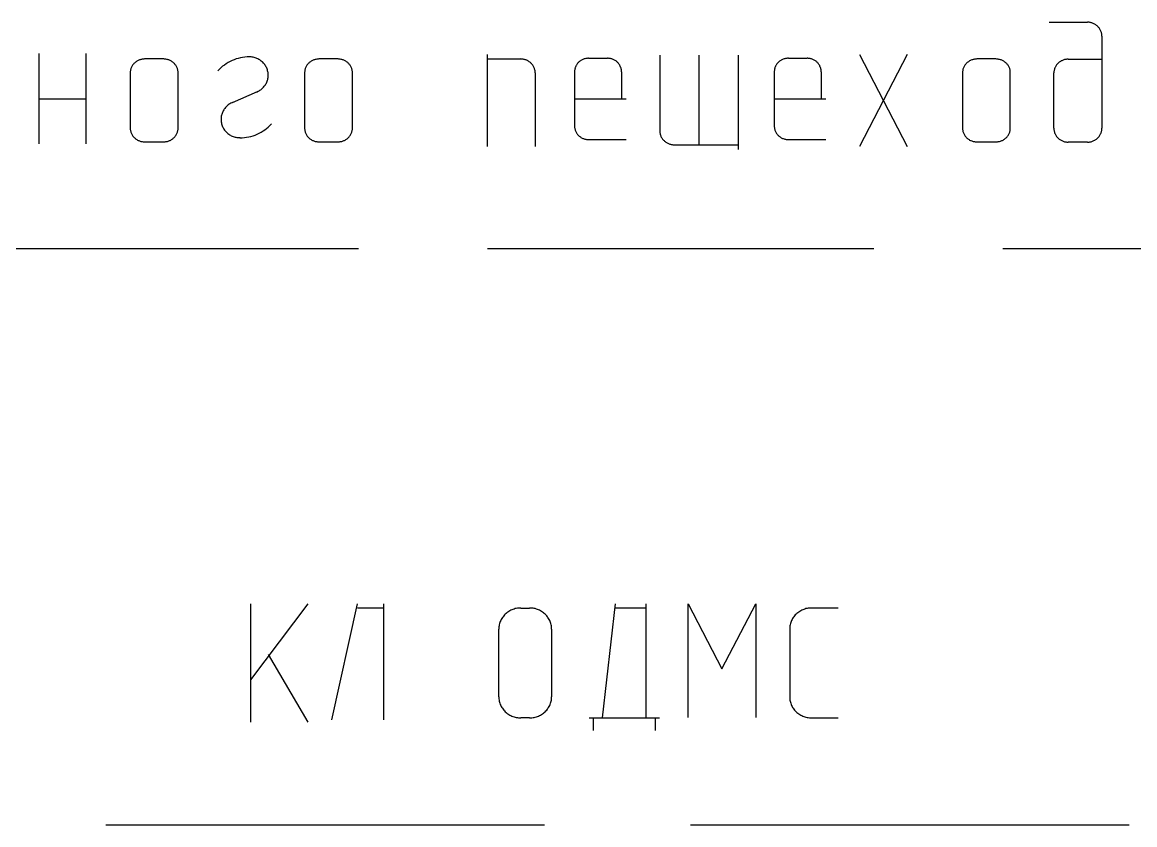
# Model space of a CAD drawing. Extents: x -2918 to -212, y 225 to 5715.
# Drawn here: x -374.54 to -362.2, y 937.37 to 946.27 of the extents above; entities that cross this region are included whole.
import ezdxf

# ---------------------------------------------------------------- set-up
doc = ezdxf.new("R2010")
doc.units = 0
doc.layers.get('0').update_dxf_attribs({"linetype": 'CONTINUOUS'})

# ---------------------------------------------------------------- blocks, each defined once
blk = doc.blocks.new('УСЛ__ОБОЗНАЧЕНИЯ_ГЕО_2')
at = {"color": 18, "linetype": 'CONTINUOUS'}
for p, q in [((112.372, -85.792), (112.798, -85.792)), ((112.957, -85.945), (112.957, -86.968)), ((101.166, -86.14), (101.166, -87.139)), ((101.686, -86.14), (101.686, -87.139)), ((102.552, -86.199), (102.339, -86.199)), ((104.485, -86.199), (104.273, -86.199)), ((106.141, -86.149), (106.141, -87.169)), ((106.141, -86.199), (106.512, -86.199)), ((107.265, -86.191), (107.473, -86.191)), ((108.053, -86.158), (108.053, -86.995)), ((108.488, -86.158), (108.488, -87.151)), ((108.923, -86.158), (108.923, -87.203)), ((109.48, -86.191), (109.689, -86.191)), ((110.799, -86.149), (110.268, -87.169)), ((110.268, -86.149), (110.799, -87.169)), ((111.783, -86.199), (111.571, -86.199)), ((112.585, -86.201), (112.957, -86.201)), ((102.18, -86.353), (102.18, -86.965)), ((102.711, -86.965), (102.711, -86.353)), ((104.114, -86.353), (104.114, -86.965)), ((104.644, -86.965), (104.644, -86.353)), ((106.672, -86.353), (106.672, -87.169)), ((107.108, -86.342), (107.108, -86.943)), ((107.63, -86.342), (107.63, -86.642)), ((109.324, -86.342), (109.324, -86.943)), ((109.845, -86.342), (109.845, -86.642)), ((111.412, -86.353), (111.412, -86.965)), ((111.942, -86.965), (111.942, -86.353)), ((112.425, -86.968), (112.425, -86.354)), ((103.588, -86.562), (103.31, -86.685)), ((101.166, -86.64), (101.686, -86.64)), ((107.108, -86.642), (107.682, -86.642)), ((109.324, -86.642), (109.897, -86.642)), ((102.339, -87.118), (102.552, -87.118)), ((104.273, -87.118), (104.485, -87.118)), ((107.265, -87.093), (107.682, -87.093)), ((109.48, -87.093), (109.897, -87.093)), ((111.571, -87.118), (111.783, -87.118)), ((112.798, -87.122), (112.585, -87.122)), ((108.216, -87.151), (108.923, -87.151)), ((100.426, -88.303), (104.713, -88.303)), ((106.142, -88.303), (110.429, -88.303)), ((111.858, -88.303), (116.146, -88.303)), ((103.515, -92.244), (103.515, -93.557)), ((104.15, -92.244), (103.515, -93.088)), ((104.415, -93.53), (104.701, -92.244)), ((104.701, -92.29), (104.988, -92.29)), ((104.988, -92.244), (104.988, -93.53)), ((106.437, -92.302), (106.425, -92.306)), ((106.449, -92.298), (106.437, -92.302)), ((106.462, -92.296), (106.449, -92.298)), ((106.474, -92.293), (106.462, -92.296)), ((106.487, -92.292), (106.474, -92.293)), ((106.5, -92.291), (106.487, -92.292)), ((106.512, -92.291), (106.5, -92.291)), ((106.512, -92.291), (106.61, -92.291)), ((106.623, -92.291), (106.61, -92.291)), ((106.635, -92.292), (106.623, -92.291)), ((106.648, -92.293), (106.635, -92.292)), ((106.661, -92.296), (106.648, -92.293)), ((106.673, -92.298), (106.661, -92.296)), ((106.685, -92.302), (106.673, -92.298)), ((106.697, -92.306), (106.685, -92.302)), ((107.417, -93.51), (107.563, -92.244)), ((107.904, -92.291), (107.563, -92.291)), ((107.904, -93.51), (107.904, -92.244)), ((108.37, -93.504), (108.37, -92.244)), ((108.37, -92.244), (108.744, -92.964)), ((108.744, -92.964), (109.118, -92.244)), ((109.118, -92.244), (109.118, -93.504)), ((109.663, -92.302), (109.651, -92.306)), ((109.675, -92.298), (109.663, -92.302)), ((109.688, -92.296), (109.675, -92.298)), ((109.701, -92.293), (109.688, -92.296)), ((109.713, -92.292), (109.701, -92.293)), ((109.726, -92.291), (109.713, -92.292)), ((109.739, -92.291), (109.726, -92.291)), ((110.031, -92.291), (109.739, -92.291)), ((106.295, -92.419), (106.29, -92.43)), ((106.301, -92.408), (106.295, -92.419)), ((106.308, -92.397), (106.301, -92.408)), ((106.315, -92.387), (106.308, -92.397)), ((106.323, -92.377), (106.315, -92.387)), ((106.331, -92.368), (106.323, -92.377)), ((106.34, -92.359), (106.331, -92.368)), ((106.349, -92.351), (106.34, -92.359)), ((106.359, -92.343), (106.349, -92.351)), ((106.369, -92.335), (106.359, -92.343)), ((106.38, -92.328), (106.369, -92.335)), ((106.39, -92.322), (106.38, -92.328)), ((106.402, -92.316), (106.39, -92.322)), ((106.413, -92.311), (106.402, -92.316)), ((106.425, -92.306), (106.413, -92.311)), ((106.709, -92.311), (106.697, -92.306)), ((106.721, -92.316), (106.709, -92.311)), ((106.732, -92.322), (106.721, -92.316)), ((106.743, -92.328), (106.732, -92.322)), ((106.753, -92.335), (106.743, -92.328)), ((106.763, -92.343), (106.753, -92.335)), ((106.773, -92.351), (106.763, -92.343)), ((106.782, -92.359), (106.773, -92.351)), ((106.791, -92.368), (106.782, -92.359)), ((106.8, -92.377), (106.791, -92.368)), ((106.807, -92.387), (106.8, -92.377)), ((106.814, -92.397), (106.807, -92.387)), ((106.821, -92.408), (106.814, -92.397)), ((106.827, -92.419), (106.821, -92.408)), ((106.833, -92.43), (106.827, -92.419)), ((109.521, -92.419), (109.516, -92.43)), ((109.527, -92.408), (109.521, -92.419)), ((109.534, -92.397), (109.527, -92.408)), ((109.541, -92.387), (109.534, -92.397)), ((109.549, -92.377), (109.541, -92.387)), ((109.557, -92.368), (109.549, -92.377)), ((109.566, -92.359), (109.557, -92.368)), ((109.575, -92.351), (109.566, -92.359)), ((109.585, -92.343), (109.575, -92.351)), ((109.595, -92.335), (109.585, -92.343)), ((109.606, -92.328), (109.595, -92.335)), ((109.617, -92.322), (109.606, -92.328)), ((109.628, -92.316), (109.617, -92.322)), ((109.639, -92.311), (109.628, -92.316)), ((109.651, -92.306), (109.639, -92.311)), ((106.269, -92.513), (106.268, -92.525)), ((106.268, -93.276), (106.268, -92.525)), ((106.27, -92.501), (106.269, -92.513)), ((106.272, -92.488), (106.27, -92.501)), ((106.274, -92.476), (106.272, -92.488)), ((106.277, -92.464), (106.274, -92.476)), ((106.28, -92.453), (106.277, -92.464)), ((106.285, -92.441), (106.28, -92.453)), ((106.29, -92.43), (106.285, -92.441)), ((106.838, -92.441), (106.833, -92.43)), ((106.842, -92.453), (106.838, -92.441)), ((106.846, -92.464), (106.842, -92.453)), ((106.848, -92.476), (106.846, -92.464)), ((106.851, -92.488), (106.848, -92.476)), ((106.853, -92.501), (106.851, -92.488)), ((106.854, -92.513), (106.853, -92.501)), ((106.854, -92.525), (106.854, -92.513)), ((106.854, -92.525), (106.854, -93.276)), ((109.496, -92.501), (109.495, -92.513)), ((109.495, -92.513), (109.495, -92.525)), ((109.495, -92.525), (109.495, -93.276)), ((109.498, -92.488), (109.496, -92.501)), ((109.5, -92.476), (109.498, -92.488)), ((109.503, -92.464), (109.5, -92.476)), ((109.507, -92.453), (109.503, -92.464)), ((109.511, -92.441), (109.507, -92.453)), ((109.516, -92.43), (109.511, -92.441)), ((103.711, -92.807), (104.15, -93.557)), ((106.268, -93.276), (106.269, -93.288)), ((106.269, -93.288), (106.27, -93.3)), ((106.853, -93.3), (106.854, -93.288)), ((106.854, -93.288), (106.854, -93.276)), ((109.495, -93.276), (109.495, -93.288)), ((109.495, -93.288), (109.496, -93.3)), ((106.27, -93.3), (106.272, -93.312)), ((106.272, -93.312), (106.274, -93.324)), ((106.274, -93.324), (106.277, -93.336)), ((106.277, -93.336), (106.28, -93.348)), ((106.28, -93.348), (106.285, -93.36)), ((106.285, -93.36), (106.29, -93.371)), ((106.29, -93.371), (106.295, -93.382)), ((106.295, -93.382), (106.301, -93.393)), ((106.301, -93.393), (106.308, -93.403)), ((106.308, -93.403), (106.315, -93.413)), ((106.315, -93.413), (106.323, -93.423)), ((106.8, -93.423), (106.807, -93.413)), ((106.807, -93.413), (106.814, -93.403)), ((106.814, -93.403), (106.821, -93.393)), ((106.821, -93.393), (106.827, -93.382)), ((106.827, -93.382), (106.833, -93.371)), ((106.833, -93.371), (106.838, -93.36)), ((106.838, -93.36), (106.842, -93.348)), ((106.842, -93.348), (106.846, -93.336)), ((106.846, -93.336), (106.848, -93.324)), ((106.848, -93.324), (106.851, -93.312)), ((106.851, -93.312), (106.853, -93.3)), ((109.496, -93.3), (109.498, -93.312)), ((109.498, -93.312), (109.5, -93.324)), ((109.5, -93.324), (109.503, -93.336)), ((109.503, -93.336), (109.507, -93.348)), ((109.507, -93.348), (109.511, -93.36)), ((109.511, -93.36), (109.516, -93.371)), ((109.516, -93.371), (109.521, -93.382)), ((109.521, -93.382), (109.527, -93.393)), ((109.527, -93.393), (109.534, -93.403)), ((109.534, -93.403), (109.541, -93.413)), ((109.541, -93.413), (109.549, -93.423)), ((106.323, -93.423), (106.331, -93.433)), ((106.331, -93.433), (106.34, -93.441)), ((106.34, -93.441), (106.349, -93.45)), ((106.349, -93.45), (106.359, -93.458)), ((106.359, -93.458), (106.369, -93.465)), ((106.369, -93.465), (106.38, -93.472)), ((106.38, -93.472), (106.39, -93.479)), ((106.39, -93.479), (106.402, -93.485)), ((106.402, -93.485), (106.413, -93.49)), ((106.413, -93.49), (106.425, -93.495)), ((106.425, -93.495), (106.437, -93.499)), ((106.437, -93.499), (106.449, -93.502)), ((106.449, -93.502), (106.462, -93.505)), ((106.462, -93.505), (106.474, -93.507)), ((106.474, -93.507), (106.487, -93.509)), ((106.487, -93.509), (106.5, -93.51)), ((106.5, -93.51), (106.512, -93.51)), ((106.61, -93.51), (106.512, -93.51)), ((106.61, -93.51), (106.623, -93.51)), ((106.623, -93.51), (106.635, -93.509)), ((106.635, -93.509), (106.648, -93.507)), ((106.648, -93.507), (106.661, -93.505)), ((106.661, -93.505), (106.673, -93.502)), ((106.673, -93.502), (106.685, -93.499)), ((106.685, -93.499), (106.697, -93.495)), ((106.697, -93.495), (106.709, -93.49)), ((106.709, -93.49), (106.721, -93.485)), ((106.721, -93.485), (106.732, -93.479)), ((106.732, -93.479), (106.743, -93.472)), ((106.743, -93.472), (106.753, -93.465)), ((106.753, -93.465), (106.763, -93.458)), ((106.763, -93.458), (106.773, -93.45)), ((106.773, -93.45), (106.782, -93.441)), ((106.782, -93.441), (106.791, -93.433)), ((106.791, -93.433), (106.8, -93.423)), ((107.27, -93.51), (108.051, -93.51)), ((107.319, -93.651), (107.319, -93.51)), ((108.002, -93.51), (108.002, -93.651)), ((109.549, -93.423), (109.557, -93.433)), ((109.557, -93.433), (109.566, -93.441)), ((109.566, -93.441), (109.575, -93.45)), ((109.575, -93.45), (109.585, -93.458)), ((109.585, -93.458), (109.595, -93.465)), ((109.595, -93.465), (109.606, -93.472)), ((109.606, -93.472), (109.617, -93.479)), ((109.617, -93.479), (109.628, -93.485)), ((109.628, -93.485), (109.639, -93.49)), ((109.639, -93.49), (109.651, -93.495)), ((109.651, -93.495), (109.663, -93.499)), ((109.663, -93.499), (109.675, -93.502)), ((109.675, -93.502), (109.688, -93.505)), ((109.688, -93.505), (109.701, -93.507)), ((109.701, -93.507), (109.713, -93.509)), ((109.713, -93.509), (109.726, -93.51)), ((109.726, -93.51), (109.739, -93.51)), ((109.739, -93.51), (110.031, -93.51)), ((101.911, -94.696), (106.775, -94.696)), ((108.396, -94.696), (113.26, -94.696))]:
    blk.add_line(p, q, dxfattribs=at)
at = {"color": 18, "linetype": 'CONTINUOUS', "flags": 128}
for points in [[(112.957, -85.945), (112.957, -85.937), (112.957, -85.929), (112.956, -85.921), (112.954, -85.913), (112.952, -85.905), (112.95, -85.898), (112.947, -85.89), (112.944, -85.883), (112.94, -85.875), (112.936, -85.868), (112.932, -85.861), (112.927, -85.855), (112.922, -85.848), (112.917, -85.842), (112.911, -85.836), (112.905, -85.831), (112.898, -85.826), (112.892, -85.821), (112.885, -85.816), (112.878, -85.812), (112.87, -85.808), (112.863, -85.805), (112.855, -85.802), (112.847, -85.799), (112.839, -85.797), (112.831, -85.795), (112.823, -85.794), (112.815, -85.792), (112.806, -85.792), (112.798, -85.792)], [(102.339, -86.199), (102.331, -86.2), (102.322, -86.2), (102.314, -86.202), (102.306, -86.203), (102.298, -86.205), (102.29, -86.207), (102.282, -86.21), (102.274, -86.213), (102.267, -86.216), (102.26, -86.22), (102.252, -86.224), (102.246, -86.229), (102.239, -86.234), (102.233, -86.239), (102.227, -86.244), (102.221, -86.25), (102.215, -86.256), (102.21, -86.263), (102.206, -86.269), (102.201, -86.276), (102.197, -86.283), (102.194, -86.29), (102.191, -86.298), (102.188, -86.305), (102.185, -86.313), (102.183, -86.321), (102.182, -86.329), (102.181, -86.337), (102.18, -86.345), (102.18, -86.353)], [(102.711, -86.353), (102.71, -86.345), (102.71, -86.337), (102.709, -86.329), (102.707, -86.321), (102.705, -86.313), (102.703, -86.305), (102.7, -86.298), (102.697, -86.29), (102.693, -86.283), (102.689, -86.276), (102.685, -86.269), (102.68, -86.263), (102.675, -86.256), (102.67, -86.25), (102.664, -86.244), (102.658, -86.239), (102.652, -86.234), (102.645, -86.229), (102.638, -86.224), (102.631, -86.22), (102.624, -86.216), (102.616, -86.213), (102.609, -86.21), (102.601, -86.207), (102.593, -86.205), (102.585, -86.203), (102.576, -86.202), (102.568, -86.2), (102.56, -86.2), (102.552, -86.199)], [(103.501, -86.176), (103.476, -86.177), (103.452, -86.179), (103.427, -86.182), (103.403, -86.187), (103.379, -86.192), (103.355, -86.199), (103.332, -86.208), (103.309, -86.217), (103.287, -86.227), (103.265, -86.239), (103.244, -86.252), (103.224, -86.266), (103.205, -86.28), (103.186, -86.296), (103.169, -86.313), (103.152, -86.331)], [(103.579, -86.566), (103.589, -86.562), (103.599, -86.557), (103.609, -86.552), (103.618, -86.546), (103.627, -86.54), (103.636, -86.533), (103.644, -86.526), (103.652, -86.518), (103.66, -86.51), (103.667, -86.502), (103.673, -86.493), (103.679, -86.484), (103.685, -86.475), (103.69, -86.466), (103.695, -86.456), (103.699, -86.445), (103.702, -86.435), (103.705, -86.425), (103.707, -86.414), (103.709, -86.404), (103.71, -86.393), (103.711, -86.382), (103.711, -86.372), (103.71, -86.361), (103.709, -86.35), (103.707, -86.34), (103.704, -86.329), (103.701, -86.319), (103.698, -86.309), (103.694, -86.299), (103.689, -86.289), (103.684, -86.279), (103.678, -86.27), (103.672, -86.261), (103.665, -86.253), (103.658, -86.244), (103.65, -86.236), (103.642, -86.229), (103.634, -86.222), (103.625, -86.215), (103.616, -86.209), (103.606, -86.204), (103.597, -86.198), (103.586, -86.194), (103.576, -86.19), (103.566, -86.186), (103.555, -86.183), (103.544, -86.18), (103.533, -86.178), (103.522, -86.177), (103.511, -86.176), (103.5, -86.176)], [(104.273, -86.199), (104.265, -86.2), (104.256, -86.2), (104.248, -86.202), (104.24, -86.203), (104.232, -86.205), (104.224, -86.207), (104.216, -86.21), (104.208, -86.213), (104.201, -86.216), (104.193, -86.22), (104.186, -86.224), (104.179, -86.229), (104.173, -86.234), (104.166, -86.239), (104.16, -86.244), (104.155, -86.25), (104.149, -86.256), (104.144, -86.263), (104.139, -86.269), (104.135, -86.276), (104.131, -86.283), (104.128, -86.29), (104.124, -86.298), (104.121, -86.305), (104.119, -86.313), (104.117, -86.321), (104.116, -86.329), (104.115, -86.337), (104.114, -86.345), (104.114, -86.353)], [(104.644, -86.353), (104.644, -86.345), (104.644, -86.337), (104.642, -86.329), (104.641, -86.321), (104.639, -86.313), (104.637, -86.305), (104.634, -86.298), (104.631, -86.29), (104.627, -86.283), (104.623, -86.276), (104.619, -86.269), (104.614, -86.263), (104.609, -86.256), (104.604, -86.25), (104.598, -86.244), (104.592, -86.239), (104.585, -86.234), (104.579, -86.229), (104.572, -86.224), (104.565, -86.22), (104.558, -86.216), (104.55, -86.213), (104.542, -86.21), (104.534, -86.207), (104.526, -86.205), (104.518, -86.203), (104.51, -86.202), (104.502, -86.2), (104.494, -86.2), (104.485, -86.199)], [(106.672, -86.353), (106.671, -86.345), (106.671, -86.337), (106.67, -86.329), (106.668, -86.321), (106.666, -86.313), (106.664, -86.305), (106.661, -86.298), (106.658, -86.29), (106.654, -86.283), (106.65, -86.276), (106.646, -86.269), (106.641, -86.263), (106.636, -86.256), (106.631, -86.25), (106.625, -86.244), (106.619, -86.239), (106.612, -86.234), (106.606, -86.229), (106.599, -86.224), (106.592, -86.22), (106.585, -86.216), (106.577, -86.213), (106.57, -86.21), (106.562, -86.207), (106.554, -86.205), (106.546, -86.203), (106.537, -86.202), (106.529, -86.2), (106.521, -86.2), (106.512, -86.199)], [(107.265, -86.191), (107.257, -86.191), (107.248, -86.192), (107.24, -86.193), (107.232, -86.195), (107.224, -86.196), (107.216, -86.199), (107.209, -86.201), (107.201, -86.204), (107.194, -86.208), (107.187, -86.211), (107.18, -86.216), (107.173, -86.22), (107.167, -86.225), (107.16, -86.23), (107.154, -86.235), (107.149, -86.241), (107.143, -86.247), (107.138, -86.253), (107.134, -86.26), (107.129, -86.266), (107.126, -86.273), (107.122, -86.28), (107.119, -86.288), (107.116, -86.295), (107.114, -86.303), (107.112, -86.31), (107.11, -86.318), (107.109, -86.326), (107.109, -86.334), (107.108, -86.342)], [(107.63, -86.342), (107.629, -86.334), (107.629, -86.326), (107.628, -86.318), (107.626, -86.31), (107.624, -86.303), (107.622, -86.295), (107.619, -86.288), (107.616, -86.28), (107.612, -86.273), (107.609, -86.266), (107.604, -86.26), (107.6, -86.253), (107.595, -86.247), (107.59, -86.241), (107.584, -86.235), (107.578, -86.23), (107.572, -86.225), (107.565, -86.22), (107.558, -86.216), (107.551, -86.211), (107.544, -86.208), (107.537, -86.204), (107.529, -86.201), (107.522, -86.199), (107.514, -86.196), (107.506, -86.195), (107.498, -86.193), (107.49, -86.192), (107.481, -86.191), (107.473, -86.191)], [(109.48, -86.191), (109.472, -86.191), (109.464, -86.192), (109.456, -86.193), (109.448, -86.195), (109.44, -86.196), (109.432, -86.199), (109.424, -86.201), (109.417, -86.204), (109.409, -86.208), (109.402, -86.211), (109.395, -86.216), (109.388, -86.22), (109.382, -86.225), (109.375, -86.23), (109.37, -86.235), (109.364, -86.241), (109.359, -86.247), (109.354, -86.253), (109.349, -86.26), (109.345, -86.266), (109.341, -86.273), (109.337, -86.28), (109.334, -86.288), (109.331, -86.295), (109.329, -86.303), (109.327, -86.31), (109.326, -86.318), (109.325, -86.326), (109.324, -86.334), (109.324, -86.342)], [(109.845, -86.342), (109.845, -86.334), (109.844, -86.326), (109.843, -86.318), (109.841, -86.31), (109.839, -86.303), (109.837, -86.295), (109.834, -86.288), (109.831, -86.28), (109.828, -86.273), (109.824, -86.266), (109.82, -86.26), (109.815, -86.253), (109.81, -86.247), (109.805, -86.241), (109.799, -86.235), (109.793, -86.23), (109.787, -86.225), (109.78, -86.22), (109.774, -86.216), (109.767, -86.211), (109.76, -86.208), (109.752, -86.204), (109.745, -86.201), (109.737, -86.199), (109.729, -86.196), (109.721, -86.195), (109.713, -86.193), (109.705, -86.192), (109.697, -86.191), (109.689, -86.191)], [(111.571, -86.199), (111.563, -86.2), (111.554, -86.2), (111.546, -86.202), (111.538, -86.203), (111.53, -86.205), (111.522, -86.207), (111.514, -86.21), (111.506, -86.213), (111.499, -86.216), (111.491, -86.22), (111.484, -86.224), (111.477, -86.229), (111.471, -86.234), (111.464, -86.239), (111.458, -86.244), (111.453, -86.25), (111.447, -86.256), (111.442, -86.263), (111.437, -86.269), (111.433, -86.276), (111.429, -86.283), (111.426, -86.29), (111.422, -86.298), (111.419, -86.305), (111.417, -86.313), (111.415, -86.321), (111.414, -86.329), (111.413, -86.337), (111.412, -86.345), (111.412, -86.353)], [(111.942, -86.353), (111.942, -86.345), (111.942, -86.337), (111.941, -86.329), (111.939, -86.321), (111.937, -86.313), (111.935, -86.305), (111.932, -86.298), (111.929, -86.29), (111.925, -86.283), (111.921, -86.276), (111.917, -86.269), (111.912, -86.263), (111.907, -86.256), (111.902, -86.25), (111.896, -86.244), (111.89, -86.239), (111.883, -86.234), (111.877, -86.229), (111.87, -86.224), (111.863, -86.22), (111.856, -86.216), (111.848, -86.213), (111.84, -86.21), (111.832, -86.207), (111.824, -86.205), (111.816, -86.203), (111.808, -86.202), (111.8, -86.2), (111.792, -86.2), (111.783, -86.199)], [(112.585, -86.201), (112.577, -86.201), (112.568, -86.202), (112.56, -86.203), (112.552, -86.204), (112.544, -86.206), (112.536, -86.208), (112.528, -86.211), (112.52, -86.214), (112.512, -86.218), (112.505, -86.221), (112.498, -86.226), (112.491, -86.23), (112.485, -86.235), (112.478, -86.24), (112.472, -86.246), (112.466, -86.252), (112.461, -86.258), (112.456, -86.264), (112.451, -86.271), (112.447, -86.278), (112.443, -86.285), (112.439, -86.292), (112.436, -86.299), (112.433, -86.307), (112.431, -86.315), (112.429, -86.322), (112.427, -86.33), (112.426, -86.338), (112.426, -86.346), (112.425, -86.354)], [(103.326, -86.678), (103.316, -86.682), (103.306, -86.686), (103.296, -86.691), (103.286, -86.697), (103.277, -86.702), (103.268, -86.709), (103.26, -86.716), (103.251, -86.723), (103.243, -86.73), (103.236, -86.739), (103.229, -86.747), (103.223, -86.755), (103.217, -86.765), (103.211, -86.774), (103.206, -86.784), (103.202, -86.793), (103.198, -86.803), (103.195, -86.814), (103.192, -86.824), (103.19, -86.834), (103.188, -86.845), (103.187, -86.856), (103.187, -86.867), (103.187, -86.877), (103.187, -86.888), (103.189, -86.898), (103.191, -86.909), (103.193, -86.919), (103.196, -86.93), (103.2, -86.94), (103.204, -86.95), (103.209, -86.96), (103.214, -86.969), (103.22, -86.978), (103.226, -86.987), (103.233, -86.996), (103.24, -87.004), (103.247, -87.012), (103.255, -87.019), (103.264, -87.026), (103.273, -87.033), (103.282, -87.039), (103.291, -87.045), (103.301, -87.05), (103.311, -87.054), (103.321, -87.058), (103.332, -87.062), (103.343, -87.065), (103.353, -87.068), (103.364, -87.07), (103.375, -87.071), (103.387, -87.072), (103.398, -87.072)], [(102.18, -86.965), (102.18, -86.973), (102.181, -86.981), (102.182, -86.989), (102.183, -86.997), (102.185, -87.005), (102.188, -87.012), (102.191, -87.02), (102.194, -87.027), (102.197, -87.035), (102.201, -87.042), (102.206, -87.048), (102.21, -87.055), (102.215, -87.061), (102.221, -87.068), (102.227, -87.073), (102.233, -87.079), (102.239, -87.084), (102.246, -87.089), (102.252, -87.093), (102.26, -87.098), (102.267, -87.102), (102.274, -87.105), (102.282, -87.108), (102.29, -87.111), (102.298, -87.113), (102.306, -87.115), (102.314, -87.116), (102.322, -87.117), (102.331, -87.118), (102.339, -87.118)], [(102.552, -87.118), (102.56, -87.118), (102.568, -87.117), (102.576, -87.116), (102.585, -87.115), (102.593, -87.113), (102.601, -87.111), (102.609, -87.108), (102.616, -87.105), (102.624, -87.102), (102.631, -87.098), (102.638, -87.093), (102.645, -87.089), (102.652, -87.084), (102.658, -87.079), (102.664, -87.073), (102.67, -87.068), (102.675, -87.061), (102.68, -87.055), (102.685, -87.048), (102.689, -87.042), (102.693, -87.035), (102.697, -87.027), (102.7, -87.02), (102.703, -87.012), (102.705, -87.005), (102.707, -86.997), (102.709, -86.989), (102.71, -86.981), (102.71, -86.973), (102.711, -86.965)], [(103.397, -87.074), (103.422, -87.073), (103.446, -87.071), (103.471, -87.068), (103.495, -87.064), (103.519, -87.058), (103.543, -87.051), (103.566, -87.043), (103.589, -87.033), (103.611, -87.023), (103.632, -87.011), (103.653, -86.998), (103.673, -86.985), (103.693, -86.97), (103.711, -86.954), (103.729, -86.937), (103.746, -86.92)], [(104.114, -86.965), (104.114, -86.973), (104.115, -86.981), (104.116, -86.989), (104.117, -86.997), (104.119, -87.005), (104.121, -87.012), (104.124, -87.02), (104.128, -87.027), (104.131, -87.035), (104.135, -87.042), (104.139, -87.048), (104.144, -87.055), (104.149, -87.061), (104.155, -87.068), (104.16, -87.073), (104.166, -87.079), (104.173, -87.084), (104.179, -87.089), (104.186, -87.093), (104.193, -87.098), (104.201, -87.102), (104.208, -87.105), (104.216, -87.108), (104.224, -87.111), (104.232, -87.113), (104.24, -87.115), (104.248, -87.116), (104.256, -87.117), (104.265, -87.118), (104.273, -87.118)], [(104.485, -87.118), (104.494, -87.118), (104.502, -87.117), (104.51, -87.116), (104.518, -87.115), (104.526, -87.113), (104.534, -87.111), (104.542, -87.108), (104.55, -87.105), (104.558, -87.102), (104.565, -87.098), (104.572, -87.093), (104.579, -87.089), (104.585, -87.084), (104.592, -87.079), (104.598, -87.073), (104.604, -87.068), (104.609, -87.061), (104.614, -87.055), (104.619, -87.048), (104.623, -87.042), (104.627, -87.035), (104.631, -87.027), (104.634, -87.02), (104.637, -87.012), (104.639, -87.005), (104.641, -86.997), (104.642, -86.989), (104.644, -86.981), (104.644, -86.973), (104.644, -86.965)], [(107.108, -86.943), (107.109, -86.951), (107.109, -86.959), (107.11, -86.966), (107.112, -86.974), (107.114, -86.982), (107.116, -86.989), (107.119, -86.997), (107.122, -87.004), (107.126, -87.011), (107.129, -87.018), (107.134, -87.025), (107.138, -87.031), (107.143, -87.037), (107.149, -87.043), (107.154, -87.049), (107.16, -87.054), (107.167, -87.06), (107.173, -87.064), (107.18, -87.069), (107.187, -87.073), (107.194, -87.077), (107.201, -87.08), (107.209, -87.083), (107.216, -87.086), (107.224, -87.088), (107.232, -87.09), (107.24, -87.091), (107.248, -87.092), (107.257, -87.093), (107.265, -87.093)], [(108.053, -86.995), (108.053, -87.003), (108.054, -87.011), (108.055, -87.019), (108.057, -87.027), (108.059, -87.035), (108.061, -87.043), (108.064, -87.051), (108.067, -87.058), (108.071, -87.066), (108.075, -87.073), (108.08, -87.08), (108.084, -87.087), (108.089, -87.093), (108.095, -87.099), (108.101, -87.105), (108.107, -87.111), (108.114, -87.116), (108.12, -87.121), (108.127, -87.126), (108.135, -87.13), (108.142, -87.134), (108.15, -87.138), (108.158, -87.141), (108.166, -87.144), (108.174, -87.146), (108.182, -87.148), (108.191, -87.149), (108.199, -87.15), (108.208, -87.151), (108.216, -87.151)], [(109.324, -86.943), (109.324, -86.951), (109.325, -86.959), (109.326, -86.966), (109.327, -86.974), (109.329, -86.982), (109.331, -86.989), (109.334, -86.997), (109.337, -87.004), (109.341, -87.011), (109.345, -87.018), (109.349, -87.025), (109.354, -87.031), (109.359, -87.037), (109.364, -87.043), (109.37, -87.049), (109.375, -87.054), (109.382, -87.06), (109.388, -87.064), (109.395, -87.069), (109.402, -87.073), (109.409, -87.077), (109.417, -87.08), (109.424, -87.083), (109.432, -87.086), (109.44, -87.088), (109.448, -87.09), (109.456, -87.091), (109.464, -87.092), (109.472, -87.093), (109.48, -87.093)], [(111.412, -86.965), (111.412, -86.973), (111.413, -86.981), (111.414, -86.989), (111.415, -86.997), (111.417, -87.005), (111.419, -87.012), (111.422, -87.02), (111.426, -87.027), (111.429, -87.035), (111.433, -87.042), (111.437, -87.048), (111.442, -87.055), (111.447, -87.061), (111.453, -87.068), (111.458, -87.073), (111.464, -87.079), (111.471, -87.084), (111.477, -87.089), (111.484, -87.093), (111.491, -87.098), (111.499, -87.102), (111.506, -87.105), (111.514, -87.108), (111.522, -87.111), (111.53, -87.113), (111.538, -87.115), (111.546, -87.116), (111.554, -87.117), (111.563, -87.118), (111.571, -87.118)], [(111.783, -87.118), (111.792, -87.118), (111.8, -87.117), (111.808, -87.116), (111.816, -87.115), (111.824, -87.113), (111.832, -87.111), (111.84, -87.108), (111.848, -87.105), (111.856, -87.102), (111.863, -87.098), (111.87, -87.093), (111.877, -87.089), (111.883, -87.084), (111.89, -87.079), (111.896, -87.073), (111.902, -87.068), (111.907, -87.061), (111.912, -87.055), (111.917, -87.048), (111.921, -87.042), (111.925, -87.035), (111.929, -87.027), (111.932, -87.02), (111.935, -87.012), (111.937, -87.005), (111.939, -86.997), (111.941, -86.989), (111.942, -86.981), (111.942, -86.973), (111.942, -86.965)], [(112.425, -86.968), (112.426, -86.976), (112.426, -86.985), (112.427, -86.993), (112.429, -87), (112.431, -87.008), (112.433, -87.016), (112.436, -87.024), (112.439, -87.031), (112.443, -87.038), (112.447, -87.045), (112.451, -87.052), (112.456, -87.059), (112.461, -87.065), (112.466, -87.071), (112.472, -87.077), (112.478, -87.083), (112.485, -87.088), (112.491, -87.093), (112.498, -87.097), (112.505, -87.101), (112.512, -87.105), (112.52, -87.109), (112.528, -87.112), (112.536, -87.114), (112.544, -87.117), (112.552, -87.119), (112.56, -87.12), (112.568, -87.121), (112.577, -87.122), (112.585, -87.122)], [(112.798, -87.122), (112.806, -87.122), (112.815, -87.121), (112.823, -87.12), (112.831, -87.119), (112.839, -87.117), (112.847, -87.114), (112.855, -87.112), (112.863, -87.109), (112.87, -87.105), (112.878, -87.101), (112.885, -87.097), (112.892, -87.093), (112.898, -87.088), (112.905, -87.083), (112.911, -87.077), (112.917, -87.071), (112.922, -87.065), (112.927, -87.059), (112.932, -87.052), (112.936, -87.045), (112.94, -87.038), (112.944, -87.031), (112.947, -87.024), (112.95, -87.016), (112.952, -87.008), (112.954, -87), (112.956, -86.993), (112.957, -86.985), (112.957, -86.976), (112.957, -86.968)]]:
    blk.add_lwpolyline(points, dxfattribs=at)

msp = doc.modelspace()

# ---------------------------------------------------------------- block references
msp.add_blockref('УСЛ__ОБОЗНАЧЕНИЯ_ГЕО_2', (-475.527, 1032.066))

doc.saveas('drawing.dxf')
